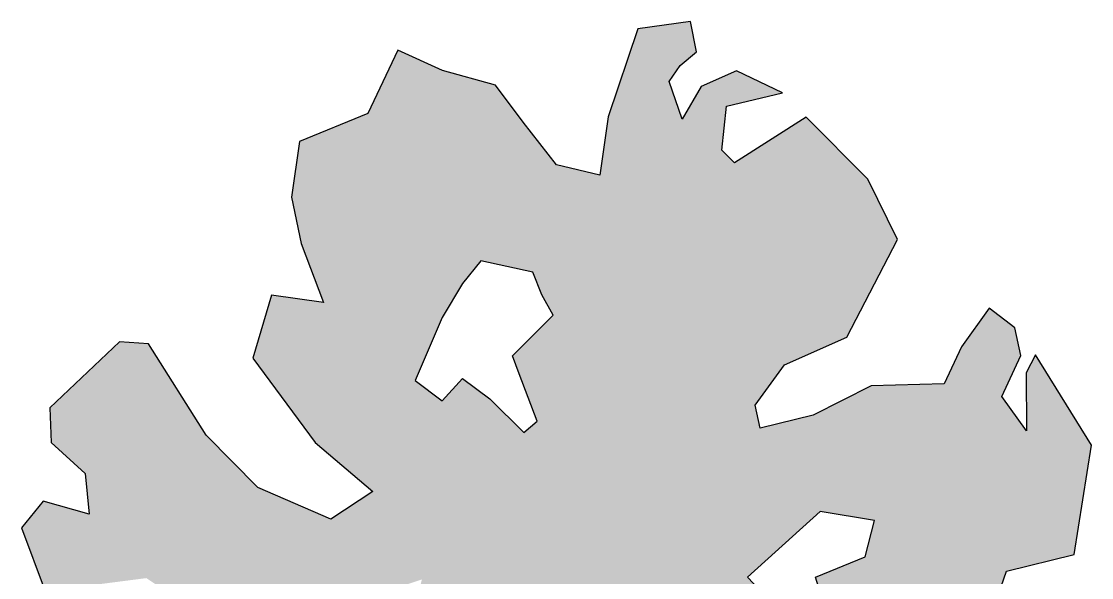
# Model space of a CAD drawing. Header units: millimetres. Extents: x 441156 to 441876, y 4514765 to 4515211.
# Drawn here: x 441409.772 to 441411.76, y 4514824.023 to 4514825.057 of the extents above; entities that cross this region are included whole.
import ezdxf

# ---------------------------------------------------------------- set-up
doc = ezdxf.new("R2010")
doc.units = ezdxf.units.MM
doc.layers.add('01_piscinas', color=254, linetype='Continuous')

msp = doc.modelspace()

# ---------------------------------------------------------------- hatches: boundary and pattern name
at = {"layer": '01_piscinas'}
h = msp.add_hatch(dxfattribs=at)
h.set_pattern_fill('DOTS', color=256, scale=0.0396, style=0)
h.set_pattern_definition([(0, (437997.70437, 4512649.501485), (0.014597253, 0.029194506), [0, -0.029194506])])
h.paths.add_polyline_path([(441411.14456132, 4514824.30053834), (441411.13549583, 4514824.34362566), (441411.18995966, 4514824.41821035), (441411.30576115, 4514824.47019667), (441411.3997137, 4514824.65147844), (441411.34467207, 4514824.76350011), (441411.23026255, 4514824.87929425), (441411.0969082, 4514824.79432881), (441411.07351274, 4514824.81800741), (441411.08221687, 4514824.89942397), (441411.18603942, 4514824.92405258), (441411.10108954, 4514824.96497941), (441411.03493055, 4514824.93601978), (441411.0000464, 4514824.87553056), (441410.97577941, 4514824.94514237), (441410.99595713, 4514824.97546486), (441411.02674172, 4514825.00074539), (441411.01554677, 4514825.05725072), (441410.9175149, 4514825.04359364), (441410.86216445, 4514824.87968027), (441410.8468908, 4514824.77100063), (441410.76647366, 4514824.79038381), (441410.70476469, 4514824.86979565), (441410.65337914, 4514824.93863538), (441410.55432086, 4514824.96562251), (441410.47193396, 4514825.00383158), (441410.41577386, 4514824.88591256), (441410.28908686, 4514824.83355694), (441410.27403478, 4514824.73034632), (441410.29228952, 4514824.64429396), (441410.33382078, 4514824.53455962), (441410.23688714, 4514824.54800985), (441410.20243138, 4514824.43064939), (441410.31787212, 4514824.27432993), (441410.4251811, 4514824.18267832), (441410.34725993, 4514824.1317111), (441410.21157446, 4514824.19007543), (441410.11536775, 4514824.28744646), (441410.00862599, 4514824.45761098), (441409.95461045, 4514824.46153583), (441409.82512894, 4514824.33873857), (441409.82790836, 4514824.27391833), (441409.89049399, 4514824.21614477), (441409.89824449, 4514824.14060001), (441409.8126347, 4514824.16523868), (441409.77277466, 4514824.11535509), (441409.81665214, 4514823.99755286), (441410.00445523, 4514824.0218411), (441410.13363306, 4514823.93627482), (441409.96884416, 4514823.87743108), (441409.85676577, 4514823.84989544), (441409.80508649, 4514823.77806201), (441409.86877037, 4514823.74739577), (441409.772327, 4514823.70403589), (441409.85317733, 4514823.62790036), (441409.96071302, 4514823.60928927), (441409.94046829, 4514823.51133414), (441409.91487635, 4514823.48079812), (441409.98184499, 4514823.46376342), (441410.17681563, 4514823.53154177), (441410.26702999, 4514823.55311097), (441410.22163165, 4514823.43543896), (441410.08842704, 4514823.28819101), (441410.16643094, 4514823.20924309), (441410.18338577, 4514823.22599518), (441410.16108855, 4514823.27678109), (441410.2237412, 4514823.28664017), (441410.25101432, 4514823.22524864), (441410.257445, 4514823.11712756), (441410.32506359, 4514823.04869062), (441410.35131544, 4514823.09551481), (441410.34202838, 4514823.1331331), (441410.4622956, 4514823.09594314), (441410.50286265, 4514823.09436675), (441410.52048252, 4514823.19497851), (441410.59314916, 4514823.25114009), (441410.56895401, 4514823.38850342), (441410.55908401, 4514823.54515658), (441410.63095671, 4514823.44976472), (441410.66340257, 4514823.24773692), (441410.54511087, 4514823.00086282), (441410.58604924, 4514822.94247295), (441410.69189862, 4514822.94821791), (441410.74520715, 4514822.99575304), (441410.78249939, 4514823.04823551), (441410.85668751, 4514823.00706166), (441410.98323567, 4514822.92403311), (441411.07409998, 4514822.89420009), (441411.13325112, 4514822.8850775), (441411.12916184, 4514822.9850118), (441411.03060891, 4514823.09045072), (441411.0265145, 4514823.12281352), (441411.12491769, 4514823.07965711), (441411.2310765, 4514823.02852745), (441411.29438907, 4514823.05467469), (441411.28860834, 4514823.11139354), (441411.1778549, 4514823.18400573), (441411.18333133, 4514823.251733), (441411.17749867, 4514823.37608111), (441411.03991527, 4514823.52102286), (441411.13297124, 4514823.54528556), (441411.40842665, 4514823.32850371), (441411.51181087, 4514823.34231318), (441411.60787298, 4514823.37479615), (441411.53938285, 4514823.48916629), (441411.59706443, 4514823.50974988), (441411.68799576, 4514823.54754949), (441411.72017746, 4514823.80818197), (441411.69656524, 4514823.82651045), (441411.56219476, 4514823.91733222), (441411.60212181, 4514824.03484845), (441411.72787027, 4514824.06550464), (441411.76048517, 4514824.26938477), (441411.65630639, 4514824.43683153), (441411.63869647, 4514824.40391016), (441411.63971774, 4514824.29569445), (441411.59358672, 4514824.35933982), (441411.62924971, 4514824.43612058), (441411.61771424, 4514824.48715351), (441411.57048498, 4514824.52369157), (441411.51886759, 4514824.45191928), (441411.48632966, 4514824.38336217), (441411.35079393, 4514824.379444), (441411.24303152, 4514824.32501457)])
h.paths.add_polyline_path([(441410.73068335, 4514824.31349141), (441410.70546731, 4514824.29248973), (441410.64242719, 4514824.35549476), (441410.59199511, 4514824.39329778), (441410.55417104, 4514824.35129442), (441410.50373895, 4514824.38909744), (441410.55417104, 4514824.50670682), (441410.59199511, 4514824.56971184), (441410.6256165, 4514824.61171519), (441410.72227801, 4514824.59071351), (441410.7390887, 4514824.54871017), (441410.76010207, 4514824.51090715), (441410.68445394, 4514824.43530112), (441410.69706196, 4514824.40169844)], flags=16)
h.paths.add_polyline_path([(441411.12153204, 4514824.0236683), (441411.25601762, 4514824.14547801), (441411.3568818, 4514824.12867667), (441411.3400711, 4514824.06147131), (441411.24761227, 4514824.0236683), (441411.27282832, 4514823.94386193), (441411.20138286, 4514823.87245624), (441411.19718018, 4514823.94386193)], flags=16)
h.paths.add_polyline_path([(441410.51634697, 4514824.01946796), (441410.49113093, 4514823.91865992), (441410.51634697, 4514823.85985523), (441410.58358975, 4514823.89765825), (441410.57518441, 4514823.83045288), (441410.56257639, 4514823.79264987), (441410.4617122, 4514823.72544451), (441410.35664535, 4514823.78424921), (441410.31882128, 4514823.83045288), (441410.37345605, 4514823.89345791), (441410.44069883, 4514823.93546126), (441410.44069883, 4514823.99426595)], flags=16)

# ---------------------------------------------------------------- linework, layer by layer
for p, q in [((441411.01554677, 4514825.05725072, 0.00000053), (441410.9175149, 4514825.04359364, 0.00000053)), ((441411.02674172, 4514825.00074539, 0.00000053), (441411.01554677, 4514825.05725072, 0.00000053)), ((441410.9175149, 4514825.04359364, 0.00000053), (441410.86216445, 4514824.87968027, 0.00000053)), ((441410.47193396, 4514825.00383159, 0.00000053), (441410.41577386, 4514824.88591257, 0.00000053)), ((441410.55432086, 4514824.96562252, 0.00000053), (441410.47193396, 4514825.00383159, 0.00000053)), ((441410.99595713, 4514824.97546486, 0.00000053), (441411.02674172, 4514825.00074539, 0.00000053)), ((441410.65337914, 4514824.93863538, 0.00000053), (441410.55432086, 4514824.96562252, 0.00000053)), ((441410.97577941, 4514824.94514237, 0.00000053), (441410.99595713, 4514824.97546486, 0.00000053)), ((441411.10108954, 4514824.96497942, 0.00000053), (441411.03493055, 4514824.93601978, 0.00000053)), ((441411.18603942, 4514824.92405258, 0.00000053), (441411.10108954, 4514824.96497942, 0.00000053)), ((441411.0000464, 4514824.87553056, 0.00000053), (441410.97577941, 4514824.94514237, 0.00000053)), ((441410.70476469, 4514824.86979566, 0.00000053), (441410.65337914, 4514824.93863538, 0.00000053)), ((441411.03493055, 4514824.93601978, 0.00000053), (441411.0000464, 4514824.87553056, 0.00000053)), ((441411.08221687, 4514824.89942397, 0.00000053), (441411.18603942, 4514824.92405258, 0.00000053)), ((441410.41577386, 4514824.88591257, 0.00000053), (441410.28908686, 4514824.83355695, 0.00000053)), ((441411.07351274, 4514824.81800741, 0.00000053), (441411.08221687, 4514824.89942397, 0.00000053)), ((441410.76647366, 4514824.79038381, 0.00000053), (441410.70476469, 4514824.86979566, 0.00000053)), ((441410.86216445, 4514824.87968027, 0.00000053), (441410.8468908, 4514824.77100063, 0.00000053)), ((441411.23026255, 4514824.87929425, 0.00000053), (441411.0969082, 4514824.79432881, 0.00000053)), ((441411.34467207, 4514824.76350012, 0.00000053), (441411.23026255, 4514824.87929425, 0.00000053)), ((441410.28908686, 4514824.83355695, 0.00000053), (441410.27403478, 4514824.73034632, 0.00000053)), ((441411.0969082, 4514824.79432881, 0.00000053), (441411.07351274, 4514824.81800741, 0.00000053)), ((441410.8468908, 4514824.77100063, 0.00000053), (441410.76647366, 4514824.79038381, 0.00000053)), ((441411.3997137, 4514824.65147844, 0.00000053), (441411.34467207, 4514824.76350012, 0.00000053)), ((441410.27403478, 4514824.73034632, 0.00000053), (441410.29228952, 4514824.64429396, 0.00000053)), ((441411.30576115, 4514824.47019667, 0.00000053), (441411.3997137, 4514824.65147844, 0.00000053)), ((441410.29228952, 4514824.64429396, 0.00000053), (441410.33382078, 4514824.53455962, 0.00000053)), ((441410.6256165, 4514824.61171519, 0.00000053), (441410.59199511, 4514824.56971185, 0.00000053)), ((441410.72227801, 4514824.59071352, 0.00000053), (441410.6256165, 4514824.61171519, 0.00000053)), ((441410.7390887, 4514824.54871017, 0.00000053), (441410.72227801, 4514824.59071352, 0.00000053)), ((441410.59199511, 4514824.56971185, 0.00000053), (441410.55417104, 4514824.50670682, 0.00000053)), ((441410.23688714, 4514824.54800985, 0.00000053), (441410.20243138, 4514824.43064939, 0.00000053)), ((441410.33382078, 4514824.53455962, 0.00000053), (441410.23688714, 4514824.54800985, 0.00000053)), ((441410.76010207, 4514824.51090716, 0.00000053), (441410.7390887, 4514824.54871017, 0.00000053)), ((441410.68445394, 4514824.43530112, 0.00000053), (441410.76010207, 4514824.51090716, 0.00000053)), ((441411.57048498, 4514824.52369157, 0.00000053), (441411.51886759, 4514824.45191928, 0.00000053)), ((441411.61771424, 4514824.48715351, 0.00000053), (441411.57048498, 4514824.52369157, 0.00000053)), ((441410.55417104, 4514824.50670682, 0.00000053), (441410.50373895, 4514824.38909744, 0.00000053)), ((441411.18995966, 4514824.41821035, 0.00000053), (441411.30576115, 4514824.47019667, 0.00000053)), ((441411.62924971, 4514824.43612059, 0.00000053), (441411.61771424, 4514824.48715351, 0.00000053)), ((441409.95461045, 4514824.46153583, 0.00000053), (441409.82512894, 4514824.33873857, 0.00000053)), ((441410.00862599, 4514824.45761099, 0.00000053), (441409.95461045, 4514824.46153583, 0.00000053)), ((441410.11536775, 4514824.28744646, 0.00000053), (441410.00862599, 4514824.45761099, 0.00000053)), ((441411.51886759, 4514824.45191928, 0.00000053), (441411.48632966, 4514824.38336218, 0.00000053)), ((441410.20243138, 4514824.43064939, 0.00000053), (441410.31787212, 4514824.27432993, 0.00000053)), ((441410.69706196, 4514824.40169844, 0.00000053), (441410.68445394, 4514824.43530112, 0.00000053)), ((441411.59358672, 4514824.35933982, 0.00000053), (441411.62924971, 4514824.43612059, 0.00000053)), ((441411.65630639, 4514824.43683153, 0.00000053), (441411.63869647, 4514824.40391017, 0.00000053)), ((441411.76048517, 4514824.26938477, 0.00000053), (441411.65630639, 4514824.43683153, 0.00000053)), ((441411.13549583, 4514824.34362566, 0.00000053), (441411.18995966, 4514824.41821035, 0.00000053)), ((441410.50373895, 4514824.38909744, 0.00000053), (441410.55417104, 4514824.35129443, 0.00000053)), ((441410.55417104, 4514824.35129443, 0.00000053), (441410.59199511, 4514824.39329778, 0.00000053)), ((441410.59199511, 4514824.39329778, 0.00000053), (441410.64242719, 4514824.35549476, 0.00000053)), ((441410.73068335, 4514824.31349141, 0.00000053), (441410.69706196, 4514824.40169844, 0.00000053)), ((441411.63869647, 4514824.40391017, 0.00000053), (441411.63971774, 4514824.29569445, 0.00000053)), ((441411.35079393, 4514824.379444, 0.00000053), (441411.24303152, 4514824.32501457, 0.00000053)), ((441411.48632966, 4514824.38336218, 0.00000053), (441411.35079393, 4514824.379444, 0.00000053)), ((441410.64242719, 4514824.35549476, 0.00000053), (441410.70546731, 4514824.29248974, 0.00000053)), ((441411.63971774, 4514824.29569445, 0.00000053), (441411.59358672, 4514824.35933982, 0.00000053)), ((441409.82512894, 4514824.33873857, 0.00000053), (441409.82790836, 4514824.27391833, 0.00000053)), ((441411.14456132, 4514824.30053835, 0.00000053), (441411.13549583, 4514824.34362566, 0.00000053)), ((441410.70546731, 4514824.29248974, 0.00000053), (441410.73068335, 4514824.31349141, 0.00000053)), ((441411.24303152, 4514824.32501457, 0.00000053), (441411.14456132, 4514824.30053835, 0.00000053)), ((441409.82790836, 4514824.27391833, 0.00000053), (441409.89049399, 4514824.21614477, 0.00000053)), ((441410.21157446, 4514824.19007543, 0.00000053), (441410.11536775, 4514824.28744646, 0.00000053)), ((441410.31787212, 4514824.27432993, 0.00000053), (441410.4251811, 4514824.18267832, 0.00000053)), ((441411.72787027, 4514824.06550464, 0.00000053), (441411.76048517, 4514824.26938477, 0.00000053)), ((441409.89049399, 4514824.21614477, 0.00000053), (441409.89824449, 4514824.14060002, 0.00000053)), ((441410.34725993, 4514824.1317111, 0.00000053), (441410.21157446, 4514824.19007543, 0.00000053)), ((441410.4251811, 4514824.18267832, 0.00000053), (441410.34725993, 4514824.1317111, 0.00000053)), ((441409.8126347, 4514824.16523869, 0.00000053), (441409.77277466, 4514824.11535509, 0.00000053)), ((441409.89824449, 4514824.14060002, 0.00000053), (441409.8126347, 4514824.16523869, 0.00000053)), ((441411.25601762, 4514824.14547801, 0.00000053), (441411.12153204, 4514824.0236683, 0.00000053)), ((441411.3568818, 4514824.12867667, 0.00000053), (441411.25601762, 4514824.14547801, 0.00000053)), ((441409.77277466, 4514824.11535509, 0.00000053), (441409.81665214, 4514823.99755286, 0.00000053)), ((441411.3400711, 4514824.06147131, 0.00000053), (441411.3568818, 4514824.12867667, 0.00000053)), ((441411.24761227, 4514824.0236683, 0.00000053), (441411.3400711, 4514824.06147131, 0.00000053)), ((441411.60212181, 4514824.03484845, 0.00000053), (441411.72787027, 4514824.06550464, 0.00000053)), ((441411.56219476, 4514823.91733222, 0.00000053), (441411.60212181, 4514824.03484845, 0.00000053)), ((441411.12153204, 4514824.0236683, 0.00000053), (441411.19718018, 4514823.94386193, 0.00000053)), ((441411.27282832, 4514823.94386193, 0.00000053), (441411.24761227, 4514824.0236683, 0.00000053))]:
    msp.add_line(p, q, dxfattribs=at)

doc.saveas('drawing.dxf')
